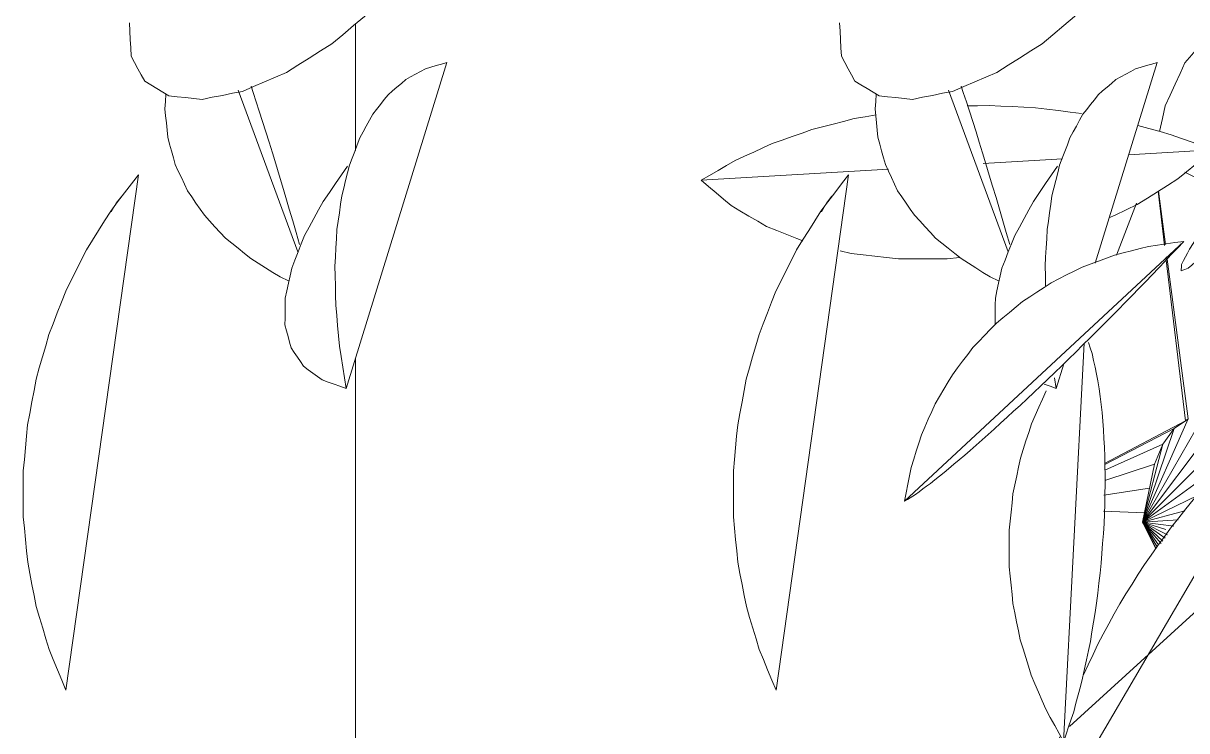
# Model space of a CAD drawing. Header units: metres. Extents: x 13.9 to 26.7, y -0.2 to 3.2.
# Drawn here: x 21.0256 to 21.1505, y 1.0656 to 1.1415 of the extents above; entities that cross this region are included whole.
import ezdxf

# ---------------------------------------------------------------- set-up
doc = ezdxf.new("R2010")
doc.units = ezdxf.units.M
for name, color, linetype, lineweight in [('Importações nas famílias', 10, 'Continuous', 5), ('Quadro estrutural', 7, 'Continuous', 5), ('Vegetação', 7, 'Continuous', 5)]:
    doc.layers.add(name, color=color, linetype=linetype, lineweight=lineweight)

# ---------------------------------------------------------------- blocks, each defined once
blk = doc.blocks.new('Planta_pergolado_12200 - plantas pergolado_skp_Component_12-V128-Corte 1')
at = {"layer": 'Importações nas famílias'}
blk.add_line((16.73025, 1.06212), (16.70029, 1.08999), dxfattribs=at)
at = {"layer": 'Importações nas famílias', "flags": 128}
for points in [[(16.70029, 1.08999), (16.70095, 1.08928), (16.70162, 1.08857), (16.70229, 1.08786), (16.70295, 1.08715)], [(16.70405, 1.08946), (16.70311, 1.08959), (16.70217, 1.08972), (16.70123, 1.08986), (16.70029, 1.08999)], [(16.7077, 1.08853), (16.70679, 1.08876), (16.70588, 1.08899), (16.70496, 1.08922), (16.70405, 1.08946)], [(16.7112, 1.08723), (16.71033, 1.08755), (16.70945, 1.08788), (16.70858, 1.0882), (16.7077, 1.08853)], [(16.70295, 1.08715), (16.70367, 1.0864), (16.70439, 1.08566), (16.7051, 1.08492), (16.70582, 1.08417)], [(16.71451, 1.08556), (16.71368, 1.08598), (16.71286, 1.08639), (16.71203, 1.08681), (16.7112, 1.08723)], [(16.71759, 1.08355), (16.71682, 1.08405), (16.71605, 1.08456), (16.71528, 1.08506), (16.71451, 1.08556)], [(16.70582, 1.08417), (16.70656, 1.08342), (16.70731, 1.08266), (16.70806, 1.0819), (16.70881, 1.08114)], [(16.7204, 1.08122), (16.7197, 1.0818), (16.71899, 1.08238), (16.71829, 1.08297), (16.71759, 1.08355)], [(16.70881, 1.08114), (16.70957, 1.08039), (16.71033, 1.07963), (16.7111, 1.07888), (16.71186, 1.07812)], [(16.72292, 1.07859), (16.72229, 1.07925), (16.72166, 1.0799), (16.72103, 1.08056), (16.7204, 1.08122)], [(16.71186, 1.07812), (16.71262, 1.07739), (16.71338, 1.07665), (16.71414, 1.07592), (16.7149, 1.07518)], [(16.72512, 1.07569), (16.72457, 1.07642), (16.72402, 1.07714), (16.72347, 1.07787), (16.72292, 1.07859)], [(16.72697, 1.07256), (16.7265, 1.07335), (16.72604, 1.07413), (16.72558, 1.07491), (16.72512, 1.07569)], [(16.7149, 1.07518), (16.71563, 1.07449), (16.71637, 1.07379), (16.71711, 1.0731), (16.71785, 1.0724)], [(16.71785, 1.0724), (16.71855, 1.07176), (16.71925, 1.07112), (16.71995, 1.07048), (16.72065, 1.06983)], [(16.72845, 1.06923), (16.72808, 1.07006), (16.72771, 1.0709), (16.72734, 1.07173), (16.72697, 1.07256)], [(16.72065, 1.06983), (16.72129, 1.06926), (16.72194, 1.06869), (16.72258, 1.06812), (16.72323, 1.06755)], [(16.72955, 1.06574), (16.72927, 1.06661), (16.729, 1.06749), (16.72872, 1.06836), (16.72845, 1.06923)], [(16.72323, 1.06755), (16.7238, 1.06706), (16.72438, 1.06657), (16.72495, 1.06608), (16.72553, 1.06559)], [(16.73025, 1.06212), (16.73007, 1.06302), (16.7299, 1.06393), (16.72972, 1.06483), (16.72955, 1.06574)], [(16.72553, 1.06559), (16.72602, 1.06519), (16.72651, 1.0648), (16.727, 1.0644), (16.72749, 1.06401)], [(16.72749, 1.06401), (16.72789, 1.06372), (16.72829, 1.06343), (16.72868, 1.06313), (16.72908, 1.06284)], [(16.72908, 1.06284), (16.72937, 1.06266), (16.72967, 1.06248), (16.72996, 1.0623), (16.73025, 1.06212)]]:
    blk.add_lwpolyline(points, dxfattribs=at)
blk = doc.blocks.new('Planta_pergolado_12200 - plantas pergolado_skp_Component_12-V143-Corte 1')
at = {"layer": 'Importações nas famílias'}
blk.add_line((16.67404, 0.87236), (16.67184, 0.91513), dxfattribs=at)
at = {"layer": 'Importações nas famílias', "flags": 128}
for points in [[(16.67137, 0.91521), (16.67118, 0.91461), (16.67098, 0.914)], [(16.67098, 0.914), (16.67082, 0.91327), (16.67067, 0.91254), (16.67051, 0.91181), (16.67035, 0.91107)], [(16.67035, 0.91107), (16.67024, 0.91023), (16.67013, 0.90939), (16.67002, 0.90854), (16.6699, 0.9077)], [(16.67749, 0.90648), (16.6771, 0.90736), (16.67671, 0.90824), (16.67632, 0.90913), (16.67593, 0.91001)], [(16.6699, 0.9077), (16.66984, 0.90677), (16.66977, 0.90583), (16.66971, 0.9049), (16.66964, 0.90397)], [(16.67868, 0.90278), (16.67838, 0.9037), (16.67809, 0.90463), (16.67779, 0.90555), (16.67749, 0.90648)], [(16.66964, 0.90397), (16.66962, 0.90296), (16.6696, 0.90196), (16.66959, 0.90096), (16.66957, 0.89996)], [(16.67948, 0.89896), (16.67928, 0.89991), (16.67908, 0.90087), (16.67888, 0.90182), (16.67868, 0.90278)], [(16.66957, 0.89996), (16.6696, 0.89891), (16.66963, 0.89786), (16.66966, 0.89681), (16.66969, 0.89577)], [(16.67988, 0.89505), (16.67978, 0.89603), (16.67968, 0.897), (16.67958, 0.89798), (16.67948, 0.89896)], [(16.66969, 0.89577), (16.66977, 0.8947), (16.66985, 0.89363), (16.66993, 0.89256), (16.67, 0.8915)], [(16.67988, 0.89111), (16.67988, 0.8921), (16.67988, 0.89308), (16.67988, 0.89407), (16.67988, 0.89505)], [(16.67, 0.8915), (16.67013, 0.89043), (16.67025, 0.88937), (16.67038, 0.88831), (16.6705, 0.88724)], [(16.67948, 0.88718), (16.67958, 0.88816), (16.67968, 0.88914), (16.67978, 0.89013), (16.67988, 0.89111)], [(16.6705, 0.88724), (16.67067, 0.88621), (16.67084, 0.88518), (16.671, 0.88414), (16.67117, 0.88311)], [(16.67869, 0.88329), (16.67889, 0.88426), (16.67909, 0.88523), (16.67929, 0.8862), (16.67948, 0.88718)], [(16.67751, 0.8795), (16.6778, 0.88045), (16.6781, 0.88139), (16.67839, 0.88234), (16.67869, 0.88329)], [(16.67117, 0.88311), (16.67138, 0.88213), (16.67159, 0.88115), (16.67179, 0.88017), (16.672, 0.87919)], [(16.67595, 0.87584), (16.67634, 0.87675), (16.67673, 0.87767), (16.67712, 0.87858), (16.67751, 0.8795)], [(16.672, 0.87919), (16.67224, 0.87829), (16.67248, 0.87738), (16.67272, 0.87648), (16.67296, 0.87558)], [(16.67404, 0.87236), (16.67452, 0.87323), (16.675, 0.8741), (16.67548, 0.87497), (16.67595, 0.87584)], [(16.67296, 0.87558), (16.67323, 0.87477), (16.6735, 0.87397), (16.67377, 0.87316), (16.67404, 0.87236)]]:
    blk.add_lwpolyline(points, dxfattribs=at)
blk = doc.blocks.new('Planta_pergolado_12200 - plantas pergolado_skp_Component_17-V3051-Corte 1')
at = {"layer": 'Importações nas famílias'}
for p, q in [((21.20378, 1.18003), (21.20392, 1.18034)), ((21.18689, 1.1627), (21.19796, 1.17162)), ((21.19418, 1.16497), (21.19796, 1.17162)), ((21.19425, 1.16498), (21.19796, 1.17162)), ((21.19645, 1.16551), (21.19715, 1.1664)), ((21.18689, 1.1627), (21.18552, 1.16102)), ((21.18689, 1.1627), (21.1864, 1.16159)), ((21.18689, 1.1627), (21.18641, 1.1616)), ((21.18689, 1.1627), (21.18645, 1.16162)), ((21.18689, 1.1627), (21.1865, 1.16166)), ((21.18689, 1.1627), (21.18657, 1.1617)), ((21.18689, 1.1627), (21.18664, 1.16175)), ((21.18689, 1.1627), (21.18672, 1.1618)), ((21.18689, 1.1627), (21.18679, 1.16184)), ((21.18689, 1.1627), (21.18684, 1.16188)), ((21.18688, 1.1619), (21.18689, 1.1627)), ((21.17778, 1.15149), (21.16903, 1.14072)), ((21.17596, 1.14064), (21.172, 1.13849)), ((21.17571, 1.14007), (21.17172, 1.13804)), ((21.17521, 1.13917), (21.17188, 1.13766)), ((21.17495, 1.13859), (21.17201, 1.13737)), ((21.17207, 1.13723), (21.17483, 1.13832)), ((21.17448, 1.13727), (21.17273, 1.13577)), ((21.16086, 1.13075), (21.16033, 1.13012)), ((21.16002, 1.1249), (21.16185, 1.12968)), ((21.16373, 1.12808), (21.16002, 1.1249)), ((21.1595, 1.12432), (21.16002, 1.1249)), ((21.16002, 1.1249), (21.16011, 1.12499)), ((21.16245, 1.12499), (21.16284, 1.12536)), ((21.15927, 1.12356), (21.15902, 1.12311))]:
    blk.add_line(p, q, dxfattribs=at)
at = {"layer": 'Importações nas famílias', "flags": 128}
for points in [[(21.20248, 1.17789), (21.20281, 1.17843), (21.20313, 1.17896), (21.20346, 1.17949), (21.20378, 1.18003)], [(21.20056, 1.17866), (21.19997, 1.17805), (21.19937, 1.17744), (21.19877, 1.17682)], [(21.19877, 1.17682), (21.19807, 1.17605), (21.19736, 1.17527), (21.19666, 1.17449), (21.19595, 1.17372)], [(21.2005, 1.17503), (21.20099, 1.17574), (21.20149, 1.17646), (21.20199, 1.17718), (21.20248, 1.17789)], [(21.20245, 1.17588), (21.20198, 1.17548), (21.20152, 1.17509), (21.20106, 1.17469), (21.2006, 1.1743)], [(21.20334, 1.17624), (21.20311, 1.17615), (21.20289, 1.17606), (21.20267, 1.17597), (21.20245, 1.17588)], [(21.20327, 1.1758), (21.2033, 1.17602), (21.20334, 1.17624)], [(21.19796, 1.17162), (21.1986, 1.17247), (21.19923, 1.17333), (21.19986, 1.17418), (21.2005, 1.17503)], [(21.2006, 1.1743), (21.19994, 1.17363), (21.19928, 1.17296), (21.19862, 1.17229), (21.19796, 1.17162)], [(21.19595, 1.17372), (21.19519, 1.17283), (21.19442, 1.17194), (21.19366, 1.17105), (21.19289, 1.17016)], [(21.19289, 1.17016), (21.19212, 1.16923), (21.19135, 1.16829), (21.19057, 1.16735), (21.1898, 1.16641)], [(21.1898, 1.16641), (21.18907, 1.16548), (21.18834, 1.16455), (21.18761, 1.16363), (21.18689, 1.1627)], [(21.18596, 1.16221), (21.18555, 1.16185), (21.18514, 1.16149), (21.18472, 1.16113), (21.18431, 1.16077)], [(21.18689, 1.1627), (21.18666, 1.16258), (21.18643, 1.16246), (21.18619, 1.16233), (21.18596, 1.16221)], [(21.18431, 1.16077), (21.18374, 1.16019), (21.18317, 1.15962), (21.1826, 1.15905), (21.18203, 1.15847)], [(21.18203, 1.15847), (21.18134, 1.15773), (21.18065, 1.15698), (21.17997, 1.15623), (21.17928, 1.15548)], [(21.17928, 1.15548), (21.17852, 1.15461), (21.17776, 1.15374), (21.17701, 1.15287), (21.17625, 1.152)], [(21.17625, 1.152), (21.17547, 1.15107), (21.1747, 1.15013), (21.17392, 1.1492), (21.17315, 1.14826)], [(21.17315, 1.14826), (21.17241, 1.14733), (21.17166, 1.1464), (21.17092, 1.14546), (21.17018, 1.14453)], [(21.17018, 1.14453), (21.16952, 1.14366), (21.16887, 1.14279), (21.16823, 1.14195)], [(21.16033, 1.13012), (21.15958, 1.12918), (21.15882, 1.12824), (21.15807, 1.1273), (21.15732, 1.12636)], [(21.16284, 1.12536), (21.16349, 1.12605), (21.16413, 1.12673), (21.16469, 1.12733)], [(21.15732, 1.12636), (21.15664, 1.12548), (21.15596, 1.12459), (21.15529, 1.1237), (21.15461, 1.12281)], [(21.15703, 1.1215), (21.15778, 1.12235), (21.15852, 1.1232), (21.15909, 1.12385)], [(21.15902, 1.12311), (21.15897, 1.12289), (21.15892, 1.12267), (21.15887, 1.12245), (21.15882, 1.12223)], [(21.15461, 1.12281), (21.15405, 1.12203), (21.1535, 1.12126), (21.15294, 1.12048), (21.15238, 1.11971)], [(21.15882, 1.12223), (21.15897, 1.12225), (21.15912, 1.12228), (21.15927, 1.1223), (21.15942, 1.12232)], [(21.15436, 1.11864), (21.15503, 1.11935), (21.15569, 1.12007), (21.15636, 1.12079), (21.15703, 1.1215)], [(21.15238, 1.11971), (21.15199, 1.11909), (21.15159, 1.11848), (21.15119, 1.11787), (21.1508, 1.11726)], [(21.15219, 1.1165), (21.15273, 1.11704), (21.15328, 1.11757), (21.15382, 1.1181), (21.15436, 1.11864)], [(21.1508, 1.11726), (21.15059, 1.11685), (21.15037, 1.11645), (21.15016, 1.11604), (21.14995, 1.11564)], [(21.14995, 1.11564), (21.14994, 1.11546), (21.14993, 1.11529), (21.14992, 1.11512), (21.14991, 1.11495)], [(21.15068, 1.11524), (21.15106, 1.11556), (21.15143, 1.11587), (21.15181, 1.11619), (21.15219, 1.1165)], [(21.14991, 1.11495), (21.1501, 1.11502), (21.15029, 1.1151), (21.15048, 1.11517), (21.15068, 1.11524)]]:
    blk.add_lwpolyline(points, dxfattribs=at)
blk = doc.blocks.new('Planta_pergolado_12200 - plantas pergolado_skp_Component_16-V3052-Corte 1')
blk.add_blockref('Planta_pergolado_12200 - plantas pergolado_skp_Component_17-V3051-Corte 1', (0, 0))
at = {"extrusion": (0, 0, -1), "zscale": -0.9999999999999999}
for name, p in [('Planta_pergolado_12200 - plantas pergolado_skp_Component_12-V128-Corte 1', (-37.85047, 0.02811)), ('Planta_pergolado_12200 - plantas pergolado_skp_Component_12-V143-Corte 1', (-37.81133, 0.19206))]:
    blk.add_blockref(name, p, dxfattribs=at)
blk = doc.blocks.new('Planta_pergolado_12200 - plantas pergolado_skp_Component_12-V195-Corte 1')
at = {"layer": 'Importações nas famílias'}
for p, q in [((16.67067, 0.92372), (16.664, 0.94524)), ((16.67484, 0.91027), (16.67402, 0.91292)), ((16.67484, 0.91027), (16.67502, 0.91141))]:
    blk.add_line(p, q, dxfattribs=at)
at = {"layer": 'Importações nas famílias', "flags": 128}
for points in [[(16.66631, 0.94456), (16.66573, 0.94473), (16.66515, 0.9449), (16.66458, 0.94507), (16.664, 0.94524)], [(16.66843, 0.9434), (16.6679, 0.94369), (16.66737, 0.94398), (16.66684, 0.94427), (16.66631, 0.94456)], [(16.67032, 0.94177), (16.66985, 0.94218), (16.66937, 0.94258), (16.6689, 0.94299), (16.66843, 0.9434)], [(16.67197, 0.93968), (16.67156, 0.9402), (16.67114, 0.94072), (16.67073, 0.94124), (16.67032, 0.94177)], [(16.67336, 0.93716), (16.67301, 0.93779), (16.67266, 0.93842), (16.67232, 0.93905), (16.67197, 0.93968)], [(16.67447, 0.93423), (16.67419, 0.93496), (16.67391, 0.93569), (16.67363, 0.93642), (16.67336, 0.93716)], [(16.67529, 0.93093), (16.67508, 0.93176), (16.67488, 0.93258), (16.67467, 0.93341), (16.67447, 0.93423)], [(16.67468, 0.93413), (16.67533, 0.93319), (16.67598, 0.93224), (16.67663, 0.93129), (16.67728, 0.93034)], [(16.67581, 0.9273), (16.67568, 0.92821), (16.67555, 0.92912), (16.67542, 0.93002), (16.67529, 0.93093)], [(16.67728, 0.93034), (16.67778, 0.92942), (16.67829, 0.9285), (16.67879, 0.92758), (16.67929, 0.92666)], [(16.67602, 0.92337), (16.67597, 0.92435), (16.67592, 0.92534), (16.67586, 0.92632), (16.67581, 0.9273)], [(16.67929, 0.92666), (16.67964, 0.92579), (16.67998, 0.92491), (16.68032, 0.92404), (16.68067, 0.92317)], [(16.67598, 0.92128), (16.676, 0.92233), (16.67602, 0.92337)], [(16.68067, 0.92317), (16.68084, 0.92236), (16.68102, 0.92156), (16.6812, 0.92075), (16.68137, 0.91995)], [(16.68137, 0.91995), (16.68138, 0.91923), (16.68138, 0.91851), (16.68139, 0.9178), (16.68139, 0.91708)], [(16.67613, 0.91072), (16.67548, 0.9105), (16.67484, 0.91027)]]:
    blk.add_lwpolyline(points, dxfattribs=at)
blk = doc.blocks.new('Planta_pergolado_12200 - plantas pergolado_skp_Component_12-V120-Corte 1')
at = {"layer": 'Importações nas famílias'}
for p, q in [((16.76174, 0.54375), (16.75397, 0.59903)), ((16.75575, 0.59676), (16.75634, 0.596)), ((16.75634, 0.596), (16.75688, 0.59508))]:
    blk.add_line(p, q, dxfattribs=at)
at = {"layer": 'Importações nas famílias', "flags": 128}
for points in [[(16.75694, 0.59516), (16.7562, 0.59613), (16.75545, 0.5971), (16.75471, 0.59807), (16.75397, 0.59903)], [(16.75955, 0.59098), (16.75889, 0.59203), (16.75824, 0.59307), (16.75759, 0.59412), (16.75694, 0.59516)], [(16.76177, 0.58655), (16.76121, 0.58766), (16.76066, 0.58877), (16.7601, 0.58988), (16.75955, 0.59098)], [(16.76357, 0.58191), (16.76312, 0.58307), (16.76267, 0.58423), (16.76222, 0.58539), (16.76177, 0.58655)], [(16.76494, 0.57712), (16.7646, 0.57832), (16.76426, 0.57952), (16.76391, 0.58071), (16.76357, 0.58191)], [(16.76586, 0.57222), (16.76563, 0.57345), (16.7654, 0.57467), (16.76517, 0.57589), (16.76494, 0.57712)], [(16.76632, 0.56728), (16.76621, 0.56851), (16.76609, 0.56975), (16.76598, 0.57099), (16.76586, 0.57222)], [(16.76632, 0.56234), (16.76632, 0.56358), (16.76632, 0.56481), (16.76632, 0.56604), (16.76632, 0.56728)], [(16.76585, 0.55747), (16.76597, 0.55869), (16.76609, 0.5599), (16.7662, 0.56112), (16.76632, 0.56234)], [(16.76493, 0.55271), (16.76516, 0.5539), (16.76539, 0.55509), (16.76562, 0.55628), (16.76585, 0.55747)], [(16.76355, 0.54812), (16.76389, 0.54927), (16.76424, 0.55041), (16.76458, 0.55156), (16.76493, 0.55271)], [(16.76174, 0.54375), (16.76219, 0.54484), (16.76265, 0.54593), (16.7631, 0.54703), (16.76355, 0.54812)]]:
    blk.add_lwpolyline(points, dxfattribs=at)
blk = doc.blocks.new('Planta_pergolado_12200 - plantas pergolado_skp_Component_12-V94-Corte 1')
at = {"layer": 'Importações nas famílias'}
for p, q in [((16.66059, 0.42591), (16.66699, 0.44325)), ((16.66161, 0.4228), (16.66249, 0.42323))]:
    blk.add_line(p, q, dxfattribs=at)
at = {"layer": 'Importações nas famílias', "flags": 128}
for points in [[(16.66562, 0.44369), (16.66539, 0.443), (16.66506, 0.442), (16.66473, 0.44101)], [(16.67486, 0.44128), (16.6748, 0.44206), (16.67475, 0.44284)], [(16.66473, 0.44101), (16.66438, 0.4399), (16.66402, 0.43879), (16.66367, 0.43768), (16.66332, 0.43656)], [(16.67456, 0.43823), (16.67464, 0.43899), (16.67471, 0.43975), (16.67479, 0.44052), (16.67486, 0.44128)], [(16.67376, 0.43529), (16.67396, 0.43602), (16.67416, 0.43676), (16.67436, 0.43749), (16.67456, 0.43823)], [(16.66332, 0.43656), (16.66296, 0.43536), (16.6626, 0.43416), (16.66224, 0.43296), (16.66187, 0.43176)], [(16.67244, 0.43248), (16.67277, 0.43318), (16.6731, 0.43388), (16.67343, 0.43458), (16.67376, 0.43529)], [(16.67063, 0.42984), (16.67109, 0.4305), (16.67154, 0.43116), (16.67199, 0.43182), (16.67244, 0.43248)], [(16.66187, 0.43176), (16.66151, 0.4305), (16.66114, 0.42924), (16.66078, 0.42798), (16.66041, 0.42671)], [(16.66836, 0.4274), (16.66893, 0.42801), (16.6695, 0.42862), (16.67007, 0.42923), (16.67063, 0.42984)], [(16.66563, 0.42519), (16.66631, 0.42574), (16.667, 0.4263), (16.66768, 0.42685), (16.66836, 0.4274)], [(16.66249, 0.42323), (16.66328, 0.42372), (16.66406, 0.42421), (16.66485, 0.4247), (16.66563, 0.42519)]]:
    blk.add_lwpolyline(points, dxfattribs=at)
blk = doc.blocks.new('Planta_pergolado_12200 - plantas pergolado_skp_Component_17-V3101-Corte 1')
at = {"layer": 'Importações nas famílias', "flags": 128}
for points in [[(21.13963, 1.1432), (21.13847, 1.14223), (21.1373, 1.14126), (21.13614, 1.14028), (21.13498, 1.13931)], [(21.11343, 1.13797), (21.11338, 1.13887), (21.11333, 1.13976), (21.11329, 1.14066), (21.11324, 1.14156)], [(21.13498, 1.13931), (21.13377, 1.13854), (21.13255, 1.13777), (21.13133, 1.137), (21.13012, 1.13624)], [(21.11488, 1.13529), (21.11452, 1.13596), (21.11416, 1.13663), (21.11379, 1.1373), (21.11343, 1.13797)], [(21.13012, 1.13624), (21.12893, 1.13573), (21.12774, 1.13522), (21.12656, 1.13471), (21.12537, 1.1342)], [(21.11748, 1.13371), (21.11683, 1.13411), (21.11618, 1.1345), (21.11553, 1.13489), (21.11488, 1.13529)], [(21.12106, 1.13334), (21.12016, 1.13343), (21.11927, 1.13353), (21.11838, 1.13362), (21.11748, 1.13371)], [(21.12537, 1.1342), (21.12429, 1.13399), (21.12321, 1.13377), (21.12214, 1.13356), (21.12106, 1.13334)]]:
    blk.add_lwpolyline(points, dxfattribs=at)
blk = doc.blocks.new('Planta_pergolado_12200 - plantas pergolado_skp_Component_16-V3102-Corte 1')
blk.add_blockref('Planta_pergolado_12200 - plantas pergolado_skp_Component_17-V3101-Corte 1', (0, 0))
at = {"extrusion": (0, 0, -1)}
for name, p, zscale in [('Planta_pergolado_12200 - plantas pergolado_skp_Component_12-V195-Corte 1', (-37.81133, 0.19206), -0.9999999999999998), ('Planta_pergolado_12200 - plantas pergolado_skp_Component_12-V94-Corte 1', (-37.79191, 0.69106), -1), ('Planta_pergolado_12200 - plantas pergolado_skp_Component_12-V120-Corte 1', (-37.86816, 0.5262), -0.9999999999999999)]:
    blk.add_blockref(name, p, dxfattribs=dict(at, zscale=zscale))
blk = doc.blocks.new('Planta_pergolado_12200 - plantas pergolado_skp_Component_12-V91-Corte 1')
at = {"layer": 'Importações nas famílias'}
blk.add_line((16.65542, 0.41127), (16.64458, 0.44624), dxfattribs=at)
at = {"layer": 'Importações nas famílias', "flags": 128}
for points in [[(16.64689, 0.44556), (16.64631, 0.44573), (16.64574, 0.4459), (16.64516, 0.44607), (16.64458, 0.44624)], [(16.64901, 0.4444), (16.64848, 0.44469), (16.64795, 0.44498), (16.64742, 0.44527), (16.64689, 0.44556)], [(16.6509, 0.44277), (16.65043, 0.44318), (16.64996, 0.44358), (16.64948, 0.44399), (16.64901, 0.4444)], [(16.65255, 0.44068), (16.65214, 0.4412), (16.65173, 0.44172), (16.65131, 0.44225), (16.6509, 0.44277)], [(16.65394, 0.43816), (16.65359, 0.43879), (16.65324, 0.43942), (16.6529, 0.44005), (16.65255, 0.44068)], [(16.65505, 0.43523), (16.65477, 0.43596), (16.65449, 0.43669), (16.65422, 0.43742), (16.65394, 0.43816)], [(16.65587, 0.43193), (16.65566, 0.43276), (16.65546, 0.43358), (16.65525, 0.43441), (16.65505, 0.43523)], [(16.65526, 0.43513), (16.65591, 0.43419), (16.65656, 0.43324), (16.65721, 0.43229), (16.65786, 0.43134)], [(16.65639, 0.4283), (16.65626, 0.42921), (16.65613, 0.43012), (16.656, 0.43102), (16.65587, 0.43193)], [(16.65786, 0.43134), (16.65837, 0.43042), (16.65887, 0.4295), (16.65937, 0.42858), (16.65987, 0.42766)], [(16.65661, 0.42437), (16.65655, 0.42535), (16.6565, 0.42634), (16.65644, 0.42732), (16.65639, 0.4283)], [(16.65987, 0.42766), (16.66022, 0.42679), (16.66056, 0.42591), (16.66091, 0.42504), (16.66125, 0.42417)], [(16.65652, 0.42019), (16.65654, 0.42124), (16.65656, 0.42228), (16.65658, 0.42333), (16.65661, 0.42437)], [(16.66125, 0.42417), (16.66143, 0.42336), (16.6616, 0.42256), (16.66178, 0.42175), (16.66196, 0.42095)], [(16.65612, 0.41581), (16.65622, 0.41691), (16.65632, 0.418), (16.65642, 0.4191), (16.65652, 0.42019)], [(16.66196, 0.42095), (16.66196, 0.42023), (16.66197, 0.41951), (16.66197, 0.4188), (16.66198, 0.41808)], [(16.66198, 0.41808), (16.66181, 0.41746), (16.66164, 0.41685), (16.66148, 0.41624), (16.66131, 0.41562)], [(16.65542, 0.41127), (16.6556, 0.41241), (16.65577, 0.41354), (16.65595, 0.41468), (16.65612, 0.41581)], [(16.66131, 0.41562), (16.66098, 0.41513), (16.66064, 0.41463), (16.66031, 0.41414), (16.65997, 0.41364)], [(16.65997, 0.41364), (16.65948, 0.41327), (16.65898, 0.41291), (16.65849, 0.41254), (16.65799, 0.41218)], [(16.65799, 0.41218), (16.65735, 0.41195), (16.65671, 0.41172), (16.65607, 0.4115), (16.65542, 0.41127)]]:
    blk.add_lwpolyline(points, dxfattribs=at)
blk = doc.blocks.new('Planta_pergolado_12200 - plantas pergolado_skp_Component_17-V3111-Corte 1')
at = {"layer": 'Importações nas famílias', "flags": 128}
for points in [[(21.06338, 1.1432), (21.06221, 1.14223), (21.06105, 1.14126), (21.05989, 1.14028), (21.05873, 1.13931)], [(21.03718, 1.13797), (21.03713, 1.13887), (21.03708, 1.13976), (21.03703, 1.14066), (21.03698, 1.14156)], [(21.05873, 1.13931), (21.05751, 1.13854), (21.0563, 1.13777), (21.05508, 1.137), (21.05386, 1.13624)], [(21.03863, 1.13529), (21.03826, 1.13596), (21.0379, 1.13663), (21.03754, 1.1373), (21.03718, 1.13797)], [(21.05386, 1.13624), (21.05268, 1.13573), (21.05149, 1.13522), (21.0503, 1.13471), (21.04912, 1.1342)], [(21.04123, 1.13371), (21.04058, 1.13411), (21.03993, 1.1345), (21.03928, 1.13489), (21.03863, 1.13529)], [(21.04481, 1.13334), (21.04391, 1.13343), (21.04302, 1.13353), (21.04212, 1.13362), (21.04123, 1.13371)], [(21.04912, 1.1342), (21.04804, 1.13399), (21.04696, 1.13377), (21.04588, 1.13356), (21.04481, 1.13334)]]:
    blk.add_lwpolyline(points, dxfattribs=at)
blk = doc.blocks.new('Planta_pergolado_12200 - plantas pergolado_skp_Component_16-V3112-Corte 1')
blk.add_blockref('Planta_pergolado_12200 - plantas pergolado_skp_Component_17-V3111-Corte 1', (0, 0))
at = {"extrusion": (0, 0, -1)}
for name, p, zscale in [('Planta_pergolado_12200 - plantas pergolado_skp_Component_12-V91-Corte 1', (-37.71566, 0.69106), -0.9999999999999998), ('Planta_pergolado_12200 - plantas pergolado_skp_Component_12-V94-Corte 1', (-37.71566, 0.69106), -1), ('Planta_pergolado_12200 - plantas pergolado_skp_Component_12-V120-Corte 1', (-37.79191, 0.5262), -0.9999999999999999)]:
    blk.add_blockref(name, p, dxfattribs=dict(at, zscale=zscale))
blk = doc.blocks.new('Planta_pergolado_12200 - plantas pergolado_skp_-V3113-Corte 1')
at = {"layer": 'Importações nas famílias'}
blk.add_line((21.1736, 1.09853), (21.13791, 1.06606), dxfattribs=at)
for name in ['Planta_pergolado_12200 - plantas pergolado_skp_Component_16-V3112-Corte 1', 'Planta_pergolado_12200 - plantas pergolado_skp_Component_16-V3102-Corte 1']:
    blk.add_blockref(name, (0, 0))
blk = doc.blocks.new('Planta_pergolado_12200 - plantas pergolado_skp_-V3114-Corte 1')
for name in ['Planta_pergolado_12200 - plantas pergolado_skp_-V3113-Corte 1', 'Planta_pergolado_12200 - plantas pergolado_skp_Component_16-V3052-Corte 1']:
    blk.add_blockref(name, (0, 0))
blk = doc.blocks.new('Planta_pergolado_12200 - plantas pergolado_skp_Component_12-V829-Corte 1')
at = {"layer": 'Importações nas famílias'}
blk.add_line((16.75224, 1.06136), (16.72415, 1.1094), dxfattribs=at)
at = {"layer": 'Importações nas famílias', "flags": 128}
for points in [[(16.72415, 1.1094), (16.72393, 1.10817), (16.72371, 1.10694), (16.72349, 1.1057), (16.72327, 1.10447)], [(16.72775, 1.10643), (16.72685, 1.10717), (16.72595, 1.10792), (16.72505, 1.10866), (16.72415, 1.1094)], [(16.73123, 1.10313), (16.73036, 1.10396), (16.72949, 1.10478), (16.72862, 1.10561), (16.72775, 1.10643)], [(16.72327, 1.10447), (16.72321, 1.10318), (16.72316, 1.1019), (16.72311, 1.10061), (16.72306, 1.09932)], [(16.73455, 1.09954), (16.73372, 1.10044), (16.73289, 1.10134), (16.73206, 1.10224), (16.73123, 1.10313)], [(16.73768, 1.0957), (16.7369, 1.09666), (16.73612, 1.09762), (16.73534, 1.09858), (16.73455, 1.09954)], [(16.72306, 1.09932), (16.72318, 1.09801), (16.7233, 1.0967), (16.72343, 1.09539), (16.72355, 1.09408)], [(16.74059, 1.09165), (16.73986, 1.09266), (16.73914, 1.09368), (16.73841, 1.09469), (16.73768, 1.0957)], [(16.72355, 1.09408), (16.72384, 1.09278), (16.72413, 1.09147), (16.72442, 1.09017), (16.72471, 1.08886)], [(16.74323, 1.08743), (16.74257, 1.08849), (16.74191, 1.08954), (16.74125, 1.0906), (16.74059, 1.09165)], [(16.72471, 1.08886), (16.72516, 1.08759), (16.72562, 1.08633), (16.72607, 1.08506), (16.72652, 1.08379)], [(16.74559, 1.0831), (16.745, 1.08418), (16.74441, 1.08527), (16.74382, 1.08635), (16.74323, 1.08743)], [(16.72652, 1.08379), (16.72713, 1.08259), (16.72773, 1.08139), (16.72834, 1.08019), (16.72894, 1.07899)], [(16.74712, 1.0798), (16.74661, 1.0809), (16.7461, 1.082), (16.74559, 1.0831)], [(16.72894, 1.07899), (16.72969, 1.07789), (16.73043, 1.07678), (16.73117, 1.07568), (16.73192, 1.07457)], [(16.73192, 1.07457), (16.73278, 1.07359), (16.73364, 1.0726), (16.7345, 1.07162), (16.73537, 1.07063)], [(16.75068, 1.06987), (16.75034, 1.07097), (16.75, 1.07207), (16.74967, 1.07317)], [(16.73537, 1.07063), (16.73633, 1.06979), (16.73729, 1.06895), (16.73826, 1.06811), (16.73922, 1.06727)], [(16.75165, 1.06555), (16.75141, 1.06663), (16.75116, 1.06771), (16.75092, 1.06879), (16.75068, 1.06987)], [(16.73922, 1.06727), (16.74026, 1.0666), (16.7413, 1.06592), (16.74234, 1.06524), (16.74338, 1.06457)], [(16.74338, 1.06457), (16.74448, 1.06407), (16.74557, 1.06357), (16.74666, 1.06308), (16.74776, 1.06258)], [(16.75224, 1.06136), (16.75209, 1.06241), (16.75195, 1.06346), (16.7518, 1.0645), (16.75165, 1.06555)], [(16.74776, 1.06258), (16.74888, 1.06227), (16.75, 1.06197), (16.75112, 1.06166), (16.75224, 1.06136)]]:
    blk.add_lwpolyline(points, dxfattribs=at)
blk = doc.blocks.new('Planta_pergolado_12200 - plantas pergolado_skp_Component_12-V3213-Corte 1')
at = {"layer": 'Importações nas famílias'}
for p, q in [((21.12866, 1.12645), (21.13717, 1.12696)), ((21.14425, 1.12738), (21.15338, 1.12792)), ((21.09837, 1.12466), (21.11848, 1.12585)), ((21.11449, 1.11681), (21.1133, 1.1171)), ((21.12612, 1.11639), (21.12479, 1.11624))]:
    blk.add_line(p, q, dxfattribs=at)
at = {"layer": 'Importações nas famílias', "flags": 128}
for points in [[(21.12695, 1.13263), (21.12806, 1.13265), (21.12929, 1.13268)], [(21.12929, 1.13268), (21.13054, 1.13262), (21.13178, 1.13256), (21.13302, 1.13249), (21.13426, 1.13243)], [(21.13426, 1.13243), (21.1355, 1.13228), (21.13674, 1.13213), (21.13798, 1.13197), (21.13921, 1.13182)], [(21.11027, 1.1301), (21.1114, 1.13039), (21.11253, 1.13069), (21.11366, 1.13098), (21.11479, 1.13127)], [(21.11479, 1.13127), (21.11597, 1.13148), (21.11715, 1.13169)], [(21.106, 1.1286), (21.10707, 1.12897), (21.10814, 1.12935), (21.10921, 1.12972), (21.11027, 1.1301)], [(21.14527, 1.13053), (21.14645, 1.13021), (21.14764, 1.12988), (21.14882, 1.12955)], [(21.14882, 1.12955), (21.14996, 1.12915), (21.1511, 1.12874), (21.15224, 1.12833), (21.15338, 1.12792)], [(21.10202, 1.12677), (21.10301, 1.12723), (21.10401, 1.12768), (21.10501, 1.12814), (21.106, 1.1286)], [(21.15338, 1.12792), (21.15242, 1.12714), (21.15146, 1.12636), (21.1505, 1.12558), (21.14954, 1.1248)], [(21.09837, 1.12466), (21.09928, 1.12518), (21.1002, 1.12571), (21.10111, 1.12624), (21.10202, 1.12677)], [(21.10158, 1.12195), (21.10078, 1.12262), (21.09998, 1.1233), (21.09917, 1.12398), (21.09837, 1.12466)], [(21.14954, 1.1248), (21.14845, 1.12411), (21.14737, 1.12343), (21.14628, 1.12275), (21.14519, 1.12207)], [(21.1054, 1.1197), (21.10444, 1.12026), (21.10349, 1.12082), (21.10253, 1.12139), (21.10158, 1.12195)], [(21.14519, 1.12207), (21.144, 1.1215), (21.14281, 1.12093), (21.14216, 1.12062)], [(21.10929, 1.11815), (21.10865, 1.11841), (21.10757, 1.11884), (21.10648, 1.11927), (21.1054, 1.1197)], [(21.11955, 1.11622), (21.11828, 1.11637), (21.11702, 1.11651), (21.11575, 1.11666), (21.11449, 1.11681)], [(21.12479, 1.11624), (21.12348, 1.11623), (21.12217, 1.11623), (21.12086, 1.11623), (21.11955, 1.11622)]]:
    blk.add_lwpolyline(points, dxfattribs=at)
blk = doc.blocks.new('Planta_pergolado_12200 - plantas pergolado_skp_Component_17-V3214-Corte 1')
at = {"layer": 'Importações nas famílias'}
for p, q in [((21.15029, 1.12553), (21.15515, 1.12312)), ((21.14743, 1.12348), (21.14812, 1.11767)), ((21.14822, 1.11776), (21.14747, 1.1235)), ((21.14298, 1.11661), (21.1451, 1.12219)), ((21.14828, 1.11638), (21.15038, 1.09886)), ((21.15068, 1.09907), (21.14839, 1.11648)), ((21.14575, 1.08798), (21.15236, 1.09943)), ((21.15038, 1.09886), (21.14169, 1.09427)), ((21.14575, 1.08798), (21.15068, 1.09907)), ((21.14575, 1.08798), (21.1541, 1.09907)), ((21.15038, 1.09886), (21.14917, 1.09803)), ((21.15068, 1.09907), (21.15038, 1.09886)), ((21.14917, 1.09803), (21.14171, 1.09417)), ((21.14575, 1.08798), (21.14917, 1.09803)), ((21.14575, 1.08798), (21.15578, 1.09803)), ((21.14917, 1.09803), (21.14793, 1.09636)), ((21.14793, 1.09636), (21.14172, 1.09357)), ((21.14575, 1.08798), (21.14793, 1.09636)), ((21.14793, 1.09636), (21.14705, 1.09419)), ((21.14575, 1.08798), (21.15579, 1.09528)), ((21.14705, 1.09419), (21.14171, 1.09245)), ((21.14575, 1.08798), (21.14705, 1.09419)), ((21.14652, 1.09164), (21.1416, 1.09089)), ((21.15172, 1.09088), (21.14575, 1.08798)), ((21.14598, 1.08896), (21.14157, 1.08915)), ((21.14575, 1.08798), (21.15029, 1.0892)), ((21.1496, 1.08824), (21.14575, 1.08798)), ((21.14748, 1.08554), (21.14575, 1.08798)), ((21.14575, 1.08798), (21.14818, 1.08626)), ((21.14843, 1.08661), (21.14575, 1.08798)), ((21.14575, 1.08798), (21.14828, 1.08718)), ((21.14911, 1.08756), (21.14575, 1.08798)), ((21.14575, 1.08798), (21.14795, 1.08595)), ((21.14575, 1.08798), (21.14775, 1.08567)), ((21.14575, 1.08798), (21.14733, 1.08533)), ((21.14575, 1.08798), (21.14721, 1.08516)), ((21.14575, 1.08798), (21.14718, 1.0851))]:
    blk.add_line(p, q, dxfattribs=at)
at = {"layer": 'Importações nas famílias', "flags": 128}
for points in [[(21.15321, 1.14071), (21.15249, 1.13985), (21.15177, 1.13899), (21.15104, 1.13813), (21.15032, 1.13727)], [(21.15032, 1.13727), (21.14979, 1.13611), (21.14926, 1.13496), (21.14873, 1.1338), (21.1482, 1.13265)], [(21.1482, 1.13265), (21.1479, 1.13128), (21.14759, 1.12991)]]:
    blk.add_lwpolyline(points, dxfattribs=at)
blk = doc.blocks.new('Planta_pergolado_12200 - plantas pergolado_skp_Component_16-V3215-Corte 1')
for name in ['Planta_pergolado_12200 - plantas pergolado_skp_Component_17-V3214-Corte 1', 'Planta_pergolado_12200 - plantas pergolado_skp_Component_12-V3213-Corte 1']:
    blk.add_blockref(name, (0, 0))
at = {"extrusion": (0, 0, -1), "zscale": -1}
blk.add_blockref('Planta_pergolado_12200 - plantas pergolado_skp_Component_12-V829-Corte 1', (-37.88655, -0.00822), dxfattribs=at)
blk = doc.blocks.new('Planta_pergolado_12200 - plantas pergolado_skp_-V3233-Corte 1')
blk.add_blockref('Planta_pergolado_12200 - plantas pergolado_skp_Component_16-V3215-Corte 1', (0, 0))
blk = doc.blocks.new('Planta_pergolado_12200 - plantas pergolado_skp_-V3234-Corte 1')
blk.add_blockref('Planta_pergolado_12200 - plantas pergolado_skp_-V3233-Corte 1', (0, 0))
blk = doc.blocks.new('Planta_pergolado_12200 - plantas pergolado_skp_-V3304-Corte 1')
for name in ['Planta_pergolado_12200 - plantas pergolado_skp_-V3234-Corte 1', 'Planta_pergolado_12200 - plantas pergolado_skp_-V3114-Corte 1']:
    blk.add_blockref(name, (0, 0))
blk = doc.blocks.new('Planta_pergolado_12200 - Planta_pergolado_12200-3075656-Corte 1')
blk.add_blockref('Planta_pergolado_12200 - plantas pergolado_skp_-V3304-Corte 1', (0, 0))
blk = doc.blocks.new('sloupek - Tram-3097386-Corte 1')
at = {"layer": 'Quadro estrutural', "color": 10}
for p, q in [((21.06124, 1.14144), (21.06124, 1.12784)), ((21.06124, 1.1056), (21.06124, 0.85767))]:
    blk.add_line(p, q, dxfattribs=at)

msp = doc.modelspace()

# ---------------------------------------------------------------- block references
at = {"layer": 'Quadro estrutural', "color": 10}
msp.add_blockref('sloupek - Tram-3097386-Corte 1', (0, 0), dxfattribs=at)
at = {"layer": 'Vegetação', "color": 10}
msp.add_blockref('Planta_pergolado_12200 - Planta_pergolado_12200-3075656-Corte 1', (0, 0), dxfattribs=at)

doc.saveas('drawing.dxf')
